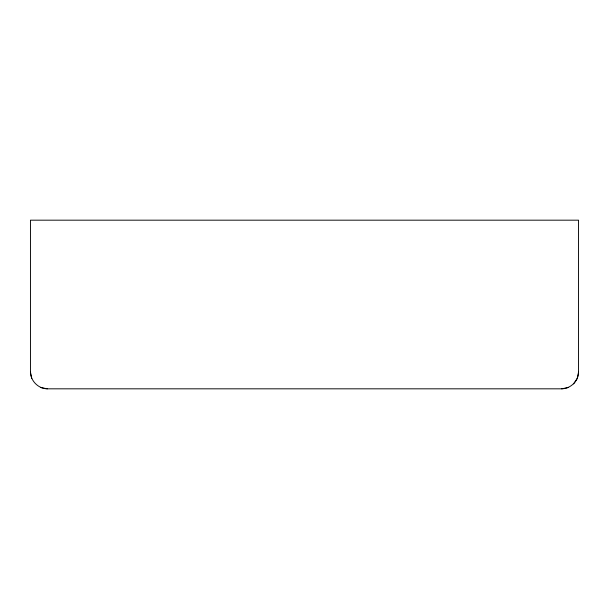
<?xml version="1.0" encoding="UTF-8"?>
<svg xmlns="http://www.w3.org/2000/svg" width="609" height="609" viewBox="0 0 609 609"><rect width="100%" height="100%" fill="white"/><g stroke="black" fill="none" stroke-linecap="round" stroke-linejoin="round"><path stroke-width="0.91" d="M578.55 371.962C578.611 381.021 570.641 388.709 561.688 388.824L47.312 388.824C38.337 388.732 30.541 380.937 30.45 371.962L30.45 220.176L578.55 220.176L578.55 371.962L577.263 378.41L573.609 383.883M561.688 388.824L568.136 387.537M40.864 387.537L47.312 388.824M30.45 371.962L31.737 378.41"/></g></svg>
